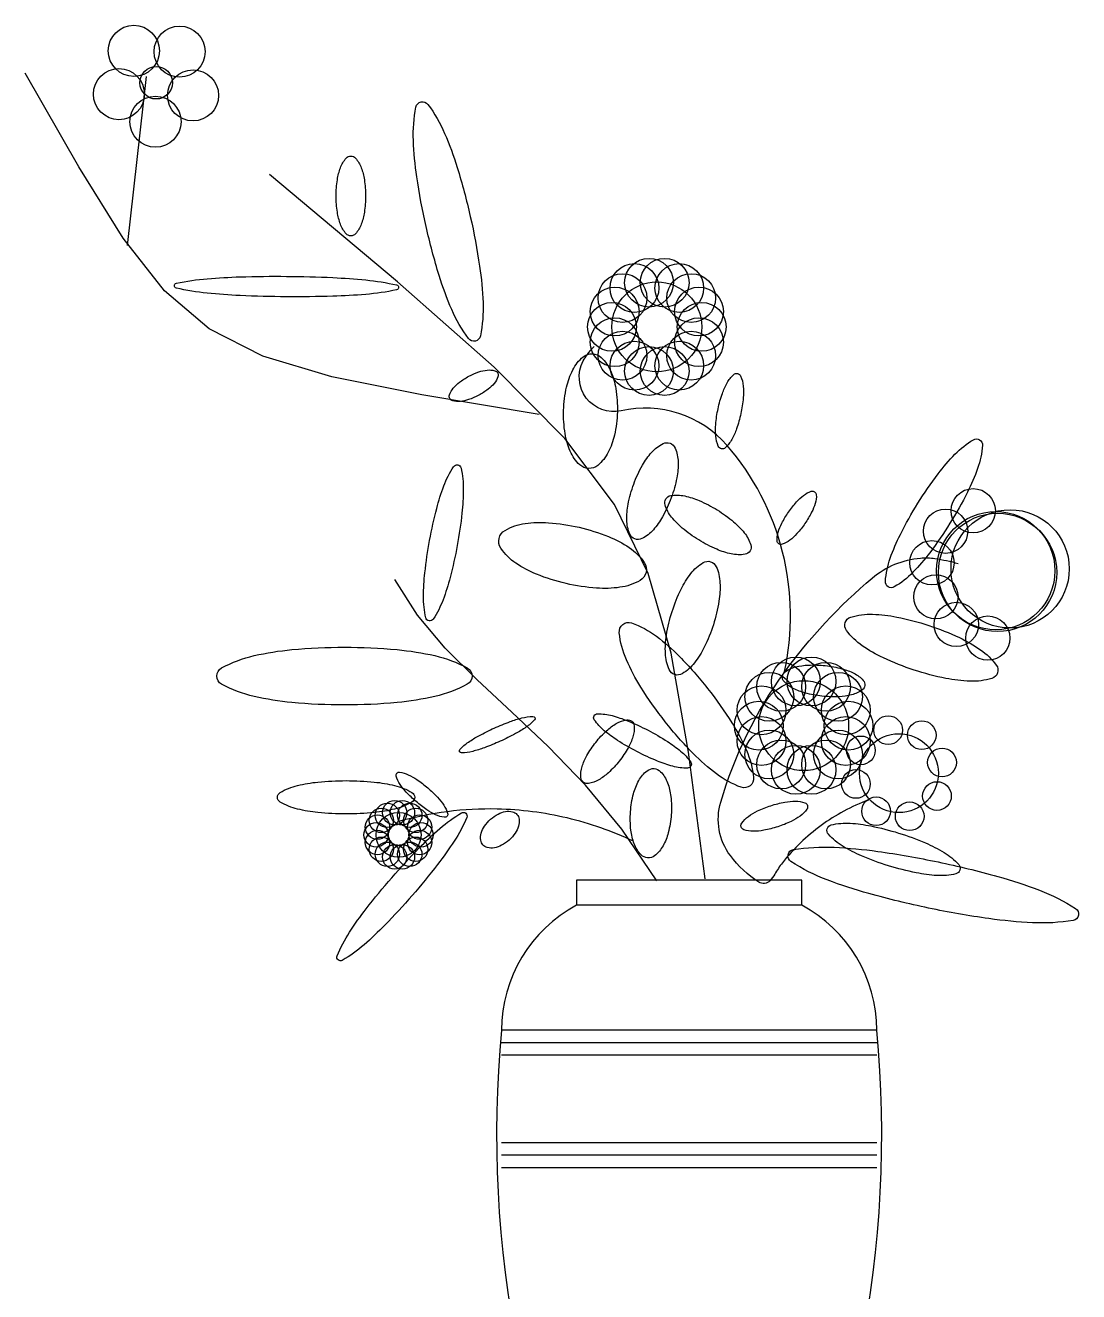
# Model space of a CAD drawing. Extents: x -42728 to 99010, y -18674 to 47645.
# Drawn here: x 47080 to 47662, y 5495 to 6196 of the extents above; entities that cross this region are included whole.
import ezdxf

# ---------------------------------------------------------------- set-up
doc = ezdxf.new("R2010")
doc.units = 0
doc.header["$LTSCALE"] = 100
doc.header["$MEASUREMENT"] = 0
doc.layers.get('0').update_dxf_attribs({"linetype": 'CONTINUOUS'})
for name, color, linetype in [('2', 3, 'CONTINUOUS'), ('LAYER3', 4, 'CONTINUOUS'), ('QIANG', 7, 'CONTINUOUS'), ('家具', 223, 'CONTINUOUS')]:
    doc.layers.add(name, color=color, linetype=linetype)

# ---------------------------------------------------------------- blocks, each defined once
blk = doc.blocks.new('A$C74C25107')
at = {"color": 8}
for p, q in [((214.78, 214.45, -153.6), (152.52, 214.45, -153.6)), ((152.52, 214.45, -153.6), (152.52, 207.53, -153.6)), ((214.78, 207.53, -153.6), (214.78, 214.45, -153.6)), ((214.78, 207.53, -153.6), (152.52, 207.53, -153.6)), ((235.53, 172.94, -153.6), (131.77, 172.94, -153.6)), ((235.53, 169.48, -153.6), (131.77, 169.48, -153.6)), ((235.53, 166.02, -153.6), (131.77, 166.02, -153.6)), ((235.53, 141.81, -153.6), (131.77, 141.81, -153.6))]:
    blk.add_line(p, q, dxfattribs=at)
for points in [[(142.15, 343.27), (109.72, 348.67), (84.8, 353.68), (65.75, 359.42), (50.88, 366.99), (38.54, 377.49), (27.05, 392.04), (14.76, 411.74), (0, 437.69)], [(188.1, 214.78), (183.47, 249.82), (178.69, 277.24), (172.33, 299.32), (162.99, 318.36), (149.25, 336.62), (129.71, 356.41), (102.94, 379.99), (67.54, 409.66)], [(174.71, 214.29), (165.06, 228.54), (154.95, 240.76), (144.68, 251.41), (134.58, 260.96), (124.97, 269.88), (116.17, 278.65), (108.5, 287.73), (102.27, 297.59)]]:
    blk.add_lwpolyline(points, dxfattribs=at)
at = {"color": 8, "elevation": -153.6}
blk.add_lwpolyline([(28.25, 390.04), (33.55, 436.81)], dxfattribs=at)
for points in [[(124.5, 363.57, -0.295967), (122.61, 364.26, -0.059315), (117.97, 372.28, -0.026601), (114.49, 381.73, -0.019109), (110.87, 395.27, -0.019109), (108.3, 409.05, -0.026601), (107.36, 419.08, -0.059315), (108.08, 428.31, -0.295967), (109.49, 429.75, -0.295967), (111.37, 429.06, -0.059315), (116.01, 421.04, -0.026601), (119.49, 411.59, -0.019109), (123.11, 398.05, -0.019109), (125.68, 384.27, -0.026601), (126.62, 374.24, -0.059315), (125.9, 365.01, -0.295967)], [(90.06, 392.69, -0.213991), (88.78, 393.26, -0.093816), (87.18, 395.92, -0.050484), (86.33, 399.21, -0.037922), (85.99, 403.72, -0.037922), (86.33, 408.23, -0.050484), (87.18, 411.52, -0.093816), (88.78, 414.17, -0.213991), (90.06, 414.75, -0.213991), (91.34, 414.17, -0.093816), (92.94, 411.52, -0.050484), (93.79, 408.23, -0.037922), (94.13, 403.72, -0.037922), (93.79, 399.21, -0.050484), (92.94, 395.92, -0.093816), (91.34, 393.26, -0.213991)], [(103.26, 378.42, -0.352085), (102.72, 377.75, -0.031446), (94.17, 376.49, -0.013295), (85.07, 375.98, -0.009438), (72.23, 375.84, -0.009438), (59.4, 376.18, -0.013295), (50.31, 376.84, -0.031446), (41.78, 378.23, -0.352085), (41.25, 378.91, -0.352085), (41.79, 379.59, -0.031446), (50.34, 380.84, -0.013295), (59.44, 381.35, -0.009438), (72.28, 381.49, -0.009438), (85.11, 381.15, -0.013295), (94.2, 380.49, -0.031446), (102.73, 379.1, -0.352085)], [(155.85, 328.34, -0.182964), (153.4, 329.35, -0.102536), (150.74, 333.15, -0.061704), (149.33, 337.98, -0.047968), (148.92, 344.44, -0.047968), (149.74, 350.85, -0.061704), (151.44, 355.59, -0.102536), (154.34, 359.21, -0.182964), (156.85, 360.07, -0.182964), (159.3, 359.05, -0.102536), (161.96, 355.26, -0.061704), (163.37, 350.43, -0.047968), (163.79, 343.97, -0.047968), (162.97, 337.56, -0.061704), (161.26, 332.82, -0.102536), (158.37, 329.2, -0.182964)], [(130.68, 354.74, -0.205265), (130.76, 353.71, -0.096613), (129.72, 351.86, -0.053492), (128.03, 350.26, -0.040513), (125.45, 348.6, -0.040513), (122.63, 347.38, -0.053492), (120.36, 346.87, -0.096613), (118.24, 347.04, -0.205265), (117.43, 347.68, -0.205265), (117.34, 348.71, -0.096613), (118.39, 350.56, -0.053492), (120.08, 352.17, -0.040513), (122.66, 353.83, -0.040513), (125.48, 355.05, -0.053492), (127.75, 355.56, -0.096613), (129.87, 355.39, -0.205265)], [(192.57, 333.79, -0.239359), (191.72, 334.48, -0.084484), (190.99, 337.32, -0.042322), (191, 340.55, -0.03119), (191.65, 344.88, -0.03119), (192.83, 349.1, -0.042322), (194.15, 352.04, -0.084484), (195.98, 354.34, -0.239359), (197.03, 354.62, -0.239359), (197.88, 353.93, -0.084484), (198.61, 351.09, -0.042322), (198.6, 347.86, -0.03119), (197.95, 343.53, -0.03119), (196.77, 339.31, -0.042322), (195.45, 336.36, -0.084484), (193.62, 334.07, -0.239359)], [(238.71, 295.61, -0.278188), (237.94, 297.13, -0.067685), (239.27, 303.52, -0.031231), (242.08, 310.09, -0.022573), (246.92, 318.7, -0.022573), (252.51, 326.85, -0.031231), (257.17, 332.27, -0.067685), (262.31, 336.29, -0.278188), (264.01, 336.27, -0.278188), (264.79, 334.75, -0.067685), (263.45, 328.36, -0.031231), (260.64, 321.79, -0.022573), (255.81, 313.17, -0.022573), (250.21, 305.03, -0.031231), (245.56, 299.61, -0.067685), (240.41, 295.59, -0.278188)], [(168.64, 308.86, -0.205988), (167.24, 310.18, -0.096391), (166.39, 314.08, -0.053239), (166.76, 318.44, -0.040292), (168.31, 324, -0.040292), (170.72, 329.24, -0.053239), (173.26, 332.8, -0.096391), (176.43, 335.22, -0.205988), (178.35, 335.33, -0.205988), (179.76, 334, -0.096391), (180.6, 330.11, -0.053239), (180.24, 325.75, -0.040292), (178.69, 320.19, -0.040292), (176.27, 314.95, -0.053239), (173.74, 311.39, -0.096391), (170.57, 308.96, -0.205988)], [(111.7, 286.19, -0.300295), (110.8, 287.05, -0.057231), (110.16, 293, -0.025509), (110.54, 299.49, -0.018301), (111.85, 308.46, -0.018301), (113.81, 317.31, -0.025509), (115.77, 323.51, -0.057231), (118.49, 328.84, -0.300295), (119.64, 329.33, -0.300295), (120.53, 328.47, -0.057231), (121.17, 322.51, -0.025509), (120.8, 316.02, -0.018301), (119.49, 307.06, -0.018301), (117.52, 298.21, -0.025509), (115.56, 292.01, -0.057231), (112.84, 286.67, -0.300295)], [(200.51, 305.53, -0.218734), (199.11, 304.6, -0.092199), (195.28, 304.7, -0.048894), (191.28, 305.98, -0.036579), (186.29, 308.57, -0.036579), (181.74, 311.86, -0.048894), (178.8, 314.87, -0.092199), (176.99, 318.24, -0.218734), (177.19, 319.91, -0.218734), (178.58, 320.84, -0.092199), (182.41, 320.73, -0.048894), (186.42, 319.45, -0.036579), (191.41, 316.86, -0.036579), (195.96, 313.57, -0.048894), (198.9, 310.56, -0.092199), (200.71, 307.19, -0.218734)], [(208.45, 307.51, -0.23332), (207.99, 308.33, -0.086849), (208.29, 310.73, -0.044191), (209.28, 313.19, -0.032698), (211.13, 316.28, -0.032698), (213.35, 319.09, -0.044191), (215.3, 320.9, -0.086849), (217.44, 322.03, -0.23332), (218.37, 321.89, -0.23332), (218.83, 321.07, -0.086849), (218.53, 318.67, -0.044191), (217.53, 316.21, -0.032698), (215.69, 313.13, -0.032698), (213.46, 310.31, -0.044191), (211.51, 308.5, -0.086849), (209.38, 307.37, -0.23332)], [(171.73, 299.58, -0.209301), (170.07, 297.35, -0.095349), (164.5, 295.46, -0.052087), (158.04, 295.24, -0.039294), (149.59, 296.51, -0.039294), (141.43, 299.08, -0.052087), (135.73, 302.12, -0.095349), (131.56, 306.27, -0.209301), (131.05, 309, -0.209301), (132.71, 311.22, -0.095349), (138.28, 313.12, -0.052087), (144.73, 313.34, -0.039294), (153.19, 312.07, -0.039294), (161.34, 309.49, -0.052087), (167.05, 306.46, -0.095349), (171.22, 302.3, -0.209301)], [(179.67, 271.31, -0.21502), (178.13, 272.7, -0.093471), (177.08, 277.17, -0.050136), (177.37, 282.21, -0.037627), (178.92, 288.75, -0.037627), (181.42, 294.98, -0.050136), (184.1, 299.26, -0.093471), (187.53, 302.31, -0.21502), (189.59, 302.55, -0.21502), (191.14, 301.17, -0.093471), (192.18, 296.69, -0.050136), (191.89, 291.65, -0.037627), (190.35, 285.12, -0.037627), (187.84, 278.88, -0.050136), (185.16, 274.6, -0.093471), (181.73, 271.55, -0.21502)], [(226.8, 285.69, -0.24369), (228.36, 287.22, -0.082741), (234.41, 288.02, -0.041007), (241.09, 287.24, -0.030141), (249.92, 284.92, -0.030141), (258.41, 281.54, -0.041007), (264.24, 278.2, -0.082741), (268.63, 273.96, -0.24369), (268.98, 271.81, -0.24369), (267.42, 270.28, -0.082741), (261.36, 269.48, -0.041007), (254.69, 270.26, -0.030141), (245.86, 272.58, -0.030141), (237.37, 275.96, -0.041007), (231.54, 279.3, -0.082741), (227.15, 283.54, -0.24369)], [(200.51, 240.57, -0.256919), (198.06, 240.16, -0.077191), (191.21, 243.83, -0.037119), (184.78, 249.47, -0.027084), (177.04, 258.26, -0.027084), (170.29, 267.83, -0.037119), (166.3, 275.39, -0.077191), (164.32, 282.91, -0.256919), (165.28, 285.2, -0.256919), (167.72, 285.6, -0.077191), (174.58, 281.93, -0.037119), (181.01, 276.29, -0.027084), (188.75, 267.51, -0.027084), (195.5, 257.93, -0.037119), (199.49, 250.37, -0.077191), (201.47, 242.85, -0.256919)], [(123.61, 270.91, -0.274295), (122.28, 268.67, -0.069471), (113.27, 265.26, -0.032278), (102.85, 263.6, -0.023366), (88.29, 262.92, -0.023366), (73.74, 263.6, -0.032278), (63.32, 265.26, -0.069471), (54.31, 268.67, -0.274295), (52.98, 270.91, -0.274295), (54.31, 273.16, -0.069471), (63.32, 276.56, -0.032278), (73.74, 278.22, -0.023366), (88.29, 278.9, -0.023366), (102.85, 278.22, -0.032278), (113.27, 276.56, -0.069471), (122.28, 273.16, -0.274295)], [(209.44, 270.82, -0.213685), (210.18, 272.08, -0.093919), (213.1, 273.44, -0.050588), (216.61, 273.95, -0.03801), (221.31, 273.8, -0.03801), (225.93, 272.93, -0.050588), (229.24, 271.68, -0.093919), (231.81, 269.73, -0.213685), (232.26, 268.34, -0.213685), (231.52, 267.07, -0.093919), (228.59, 265.72, -0.050588), (225.09, 265.21, -0.03801), (220.39, 265.36, -0.03801), (215.77, 266.22, -0.050588), (212.46, 267.47, -0.093919), (209.89, 269.42, -0.213685)], [(140.97, 259.41, -0.301515), (140.87, 258.78, -0.056641), (138.5, 256.74, -0.025204), (135.61, 254.98, -0.018076), (131.38, 252.88, -0.018076), (127, 251.09, -0.025204), (123.77, 250.08, -0.056641), (120.67, 249.65, -0.301515), (120.13, 249.99, -0.301515), (120.23, 250.62, -0.056641), (122.6, 252.66, -0.025204), (125.5, 254.42, -0.018076), (129.73, 256.52, -0.018076), (134.1, 258.31, -0.025204), (137.34, 259.32, -0.056641), (140.43, 259.75, -0.301515)], [(184.14, 246.02, -0.277199), (183.21, 245.45, -0.06814), (179.13, 245.97, -0.031495), (174.86, 247.4, -0.022773), (169.21, 250.01, -0.022773), (163.82, 253.12, -0.031495), (160.18, 255.79, -0.06814), (157.41, 258.82, -0.277199), (157.34, 259.91, -0.277199), (158.27, 260.48, -0.06814), (162.35, 259.96, -0.031495), (166.62, 258.53, -0.022773), (172.27, 255.92, -0.022773), (177.66, 252.81, -0.031495), (181.29, 250.14, -0.06814), (184.07, 247.1, -0.277199)], [(167.76, 258.42, -0.208079), (168.44, 257.14, -0.095738), (168.1, 254.12, -0.05251), (166.78, 251.06, -0.03966), (164.32, 247.4, -0.03966), (161.31, 244.18, -0.05251), (158.63, 242.2, -0.095738), (155.76, 241.19, -0.208079), (154.37, 241.56, -0.208079), (153.69, 242.84, -0.095738), (154.03, 245.86, -0.05251), (155.35, 248.92, -0.03966), (157.81, 252.58, -0.03966), (160.82, 255.8, -0.05251), (163.5, 257.78, -0.095738), (166.37, 258.79, -0.208079)], [(172.17, 220.61, -0.186372), (170.35, 221.47, -0.101759), (168.45, 224.51, -0.060398), (167.53, 228.32, -0.04674), (167.42, 233.37, -0.04674), (168.25, 238.35, -0.060398), (169.69, 241.99, -0.101759), (172.02, 244.73, -0.186372), (173.94, 245.32, -0.186372), (175.76, 244.46, -0.101759), (177.67, 241.42, -0.060398), (178.58, 237.61, -0.04674), (178.69, 232.56, -0.04674), (177.87, 227.58, -0.060398), (176.42, 223.95, -0.101759), (174.1, 221.2, -0.186372)], [(107.72, 237.38, -0.266243), (106.97, 236.06, -0.073103), (102.16, 234.12, -0.034486), (96.55, 233.16, -0.025051), (88.74, 232.77, -0.025051), (80.92, 233.16, -0.034486), (75.31, 234.12, -0.073103), (70.51, 236.06, -0.266243), (69.75, 237.38, -0.266243), (70.51, 238.69, -0.073103), (75.31, 240.64, -0.034486), (80.92, 241.59, -0.025051), (88.74, 241.98, -0.025051), (96.55, 241.59, -0.034486), (102.16, 240.64, -0.073103), (106.97, 238.69, -0.266243)], [(116.66, 232.14, -0.252992), (115.89, 231.84, -0.078872), (113.48, 232.55, -0.038254), (111.09, 233.92, -0.027969), (108.1, 236.21, -0.027969), (105.38, 238.81, -0.038254), (103.66, 240.96, -0.078872), (102.59, 243.23, -0.252992), (102.77, 244.04, -0.252992), (103.54, 244.34, -0.078872), (105.94, 243.63, -0.038254), (108.33, 242.26, -0.027969), (111.33, 239.97, -0.027969), (114.05, 237.37, -0.038254), (115.77, 235.21, -0.078872), (116.83, 232.95, -0.252992)], [(198.03, 229.16, -0.233162), (198.18, 230.19, -0.086909), (200.05, 232.1, -0.04424), (202.58, 233.59, -0.032738), (206.26, 235.06, -0.032738), (210.1, 236.03, -0.04424), (213.03, 236.31, -0.086909), (215.66, 235.86, -0.233162), (216.38, 235.11, -0.233162), (216.23, 234.08, -0.086909), (214.36, 232.18, -0.04424), (211.84, 230.69, -0.032738), (208.15, 229.22, -0.032738), (204.31, 228.25, -0.04424), (201.38, 227.97, -0.086909), (198.75, 228.42, -0.233162)], [(121.85, 232.97, -0.322143), (122.12, 231.82, -0.046508), (118.67, 225.28, -0.020183), (114.07, 218.81, -0.0144), (107.01, 210.21, -0.0144), (99.47, 202.03, -0.020183), (93.7, 196.58, -0.046508), (87.7, 192.26, -0.322143), (86.53, 192.37, -0.322143), (86.26, 193.52, -0.046508), (89.7, 200.06, -0.020183), (94.3, 206.53, -0.0144), (101.36, 215.13, -0.0144), (108.9, 223.31, -0.020183), (114.68, 228.76, -0.046508), (120.68, 233.07, -0.322143)], [(136.01, 232.63, -0.150217), (136.61, 231.34, -0.107042), (136.45, 229.37, -0.075216), (135.54, 227.47, -0.061966), (133.87, 225.54, -0.061966), (131.77, 224.09, -0.075216), (129.78, 223.41, -0.107042), (127.8, 223.47, -0.150217), (126.58, 224.2, -0.150217), (125.99, 225.5, -0.107042), (126.14, 227.47, -0.075216), (127.05, 229.37, -0.061966), (128.72, 231.3, -0.061966), (130.82, 232.75, -0.075216), (132.81, 233.43, -0.107042), (134.79, 233.37, -0.150217)], [(221.84, 228.67, -0.264453), (222.98, 229.73, -0.073898), (228.21, 230.2, -0.034985), (233.93, 229.45, -0.025434), (241.6, 227.49, -0.025434), (249.04, 224.76, -0.034985), (254.17, 222.13, -0.073898), (258.22, 218.79, -0.264453), (258.56, 217.26, -0.264453), (257.42, 216.2, -0.073898), (252.19, 215.73, -0.034985), (246.47, 216.48, -0.025434), (238.79, 218.44, -0.025434), (231.36, 221.17, -0.034985), (226.23, 223.8, -0.073898), (222.18, 227.14, -0.264453)], [(211.02, 221.49, -0.310648), (212.52, 222.92, -0.052189), (223.73, 223.55, -0.022949), (235.82, 222.41, -0.016418), (252.53, 219.49, -0.016418), (269.01, 215.48, -0.022949), (280.55, 211.69, -0.052189), (290.57, 206.63, -0.310648), (291.37, 204.73, -0.310648), (289.88, 203.3, -0.052189), (278.66, 202.67, -0.022949), (266.58, 203.81, -0.016418), (249.87, 206.73, -0.016418), (233.38, 210.74, -0.022949), (221.85, 214.53, -0.052189), (211.82, 219.59, -0.310648)]]:
    blk.add_lwpolyline(points, format="xyb", close=True, dxfattribs=at)
at = {"color": 8}
for points in [[(209.93, 271.81, 0.117458), (209.5, 305.23, 0.117785), (194.06, 334.78, 0.276428), (164.87, 344.31, -0.643353), (154.37, 358.09, -0.037949), (155.48, 359.83, -0.026997), (157.34, 362.06)], [(233.25, 236.6, 0.068694), (220.15, 229.57, 0.068705), (209.44, 219.25, 0.037176), (207.33, 216.11, -0.062156), (205.97, 214.29, -0.356825), (202.92, 213.92, -0.09102), (195.05, 221.23, -0.236108), (192.39, 236.07, -0.085307), (209.93, 271.81, -0.06122), (234.32, 298.04, -0.155244), (247.64, 303.54, -0.056403), (251.66, 303.43, -0.034638), (258.06, 302.06)], [(168.26, 225.2, 0.052611), (149.88, 231.65, 0.052611), (130.55, 234.12, 0.037194), (116.78, 233.4, 0.037194), (103.26, 230.65)]]:
    blk.add_lwpolyline(points, format="xyb", dxfattribs=at)
for centre, radius in [((30.02, 443.87, -153.6), 7.06), ((42.68, 443.65, -153.6), 7.06), ((25.9, 431.89, -153.6), 7.06), ((36.2, 435.05, -153.6), 4.5), ((46.39, 431.54, -153.6), 7.06), ((36.01, 424.27, -153.6), 7.06), ((172.55, 379.72, -153.6), 6.75), ((176.86, 379.72, -153.6), 6.75), ((165.21, 375.48, -153.6), 6.75), ((168.51, 378.25, -153.6), 6.75), ((180.91, 378.25, -153.6), 6.75), ((184.21, 375.48, -153.6), 6.75), ((163.05, 371.75, -153.6), 6.75), ((174.71, 367.51, -153.6), 12.44), ((186.36, 371.75, -153.6), 6.75), ((162.3, 367.51, -153.6), 6.75), ((187.11, 367.51, -153.6), 6.75), ((163.05, 363.27, -153.6), 6.75), ((186.36, 363.27, -153.6), 6.75), ((165.21, 359.54, -153.6), 6.75), ((184.21, 359.54, -153.6), 6.75), ((168.51, 356.77, -153.6), 6.75), ((172.55, 355.29, -153.6), 6.75), ((176.86, 355.29, -153.6), 6.75), ((180.91, 356.77, -153.6), 6.75), ((262.23, 316.65, -153.6), 6.13), ((254.6, 310.99, -153.6), 6.13), ((268.48, 300.07, -153.6), 16.36), ((268.98, 299.58, -153.6), 16.36), ((272.45, 300.57, -153.6), 16.36), ((250.82, 302.27, -153.6), 6.13), ((251.9, 292.83, -153.6), 6.13), ((257.56, 285.2, -153.6), 6.13), ((266.28, 281.42, -153.6), 6.13), ((209.12, 267.95, -153.6), 6.75), ((213.17, 269.42, -153.6), 6.75), ((217.48, 269.42, -153.6), 6.75), ((221.53, 267.95, -153.6), 6.75), ((205.82, 265.18, -153.6), 6.75), ((224.83, 265.18, -153.6), 6.75), ((203.67, 261.45, -153.6), 6.75), ((215.32, 257.2, -153.6), 12.44), ((226.98, 261.45, -153.6), 6.75), ((202.92, 257.2, -153.6), 6.75), ((227.73, 257.2, -153.6), 6.75), ((203.67, 252.96, -153.6), 6.75), ((226.98, 252.96, -153.6), 6.75), ((238.71, 255.95, -153.6), 3.97), ((205.82, 249.23, -153.6), 6.75), ((224.83, 249.23, -153.6), 6.75), ((248, 254.56, -153.6), 3.97), ((209.12, 246.46, -153.6), 6.75), ((221.53, 246.46, -153.6), 6.75), ((231.16, 250.36, -153.6), 3.97), ((241.69, 244.04, -153.6), 10.91), ((213.17, 244.99, -153.6), 6.75), ((217.48, 244.99, -153.6), 6.75), ((253.6, 247.01, -153.6), 3.97), ((229.78, 241.06, -153.6), 3.97), ((252.21, 237.72, -153.6), 3.97), ((100.15, 232.37, -153.6), 3.37), ((102.17, 233.1, -153.6), 3.37), ((104.32, 233.1, -153.6), 3.37), ((106.35, 232.37, -153.6), 3.37), ((235.37, 233.52, -153.6), 3.97), ((244.66, 232.13, -153.6), 3.97), ((97.42, 229.12, -153.6), 3.37), ((98.5, 230.98, -153.6), 3.37), ((103.25, 226.99, -153.6), 6.22), ((108, 230.98, -153.6), 3.37), ((109.08, 229.12, -153.6), 3.37), ((97.05, 226.99, -153.6), 3.37), ((97.42, 224.87, -153.6), 3.37), ((109.08, 224.87, -153.6), 3.37), ((109.45, 226.99, -153.6), 3.37), ((98.5, 223.01, -153.6), 3.37), ((100.15, 221.62, -153.6), 3.37), ((102.17, 220.89, -153.6), 3.37), ((104.32, 220.89, -153.6), 3.37), ((106.35, 221.62, -153.6), 3.37), ((108, 223.01, -153.6), 3.37)]:
    blk.add_circle(centre, radius, dxfattribs=at)
for centre, start, end in [((170.97, 172.94, -153.6), 118.0725, 180), ((196.33, 172.94, -153.6), 0, 61.9275)]:
    blk.add_arc(centre, 39.2, start, end, dxfattribs=at)
at = {"layer": '2', "color": 252}
for p, q in [((235.53, 138.35, -153.6), (131.77, 138.35, -153.6)), ((235.53, 134.89, -153.6), (131.77, 134.89, -153.6))]:
    blk.add_line(p, q, dxfattribs=at)
for centre, start, end in [((436.07, 143.87, -153.6), 174.543, 208.0769), ((-68.76, 143.87, -153.6), 331.9231, 5.457)]:
    blk.add_arc(centre, 305.68, start, end, dxfattribs=at)
blk = doc.blocks.new('A$C291E03D8')
at = {"layer": 'QIANG', "color": 3, "ltscale": 20}
blk.add_blockref('A$C74C25107', (0, 0), dxfattribs=at)
blk = doc.blocks.new('A$C005B419E')
at = {"layer": 'LAYER3', "color": 8}
blk.add_blockref('A$C291E03D8', (0, 0), dxfattribs=at)
blk = doc.blocks.new('A$C03D274BD')
at = {"layer": '家具'}
blk.add_blockref('A$C005B419E', (0, 0), dxfattribs=at)

msp = doc.modelspace()

# ---------------------------------------------------------------- block references
at = {"xscale": 2, "yscale": 2, "zscale": 2}
msp.add_blockref('A$C03D274BD', (47079.58104, 5294.09378, 153.59954), dxfattribs=at)

doc.saveas('drawing.dxf')
